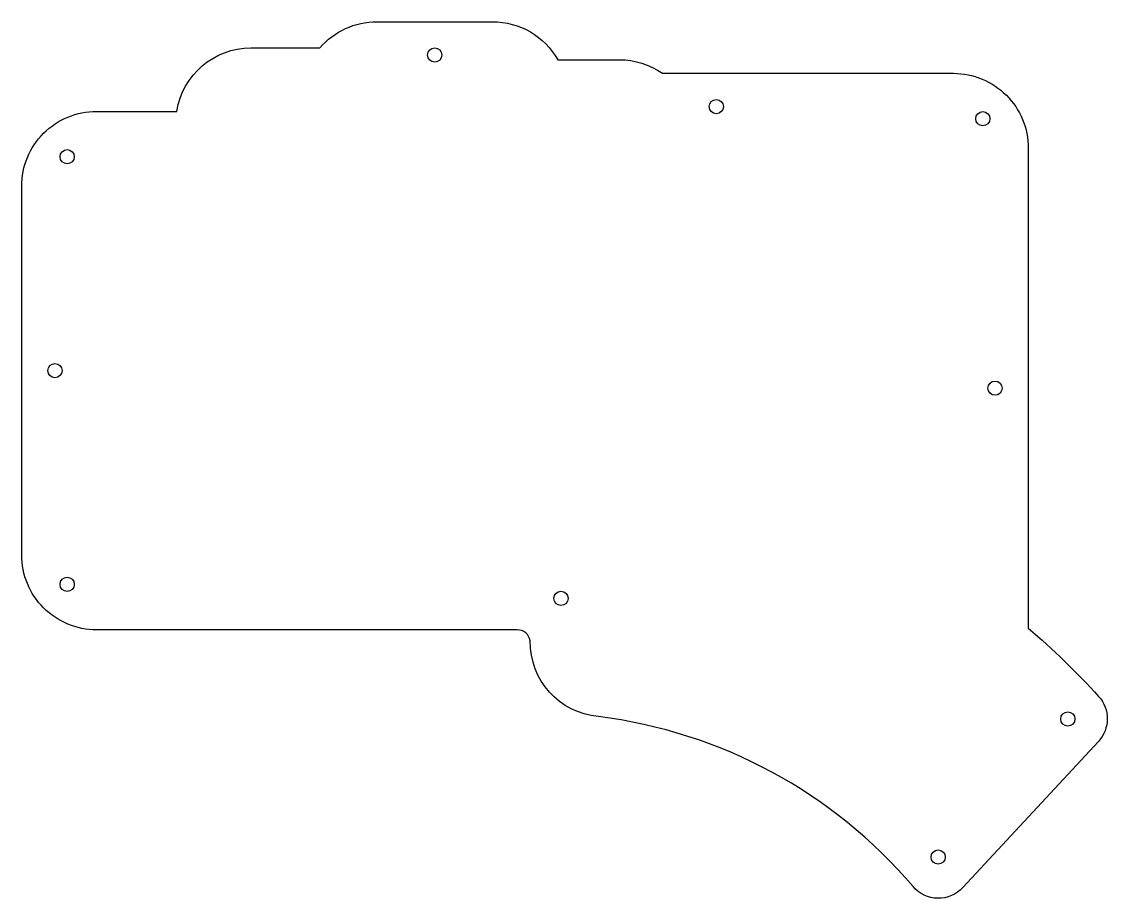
# Model space of a CAD drawing. Header units: millimetres. Extents: x -165 to -2, y -125 to 7.
import ezdxf

# ---------------------------------------------------------------- set-up
doc = ezdxf.new("R2010")
doc.units = ezdxf.units.MM
doc.layers.get('0').update_dxf_attribs({"linetype": 'CONTINUOUS'})

msp = doc.modelspace()

# ---------------------------------------------------------------- linework, layer by layer
msp.add_lwpolyline([(-3.21, -94.51, -0.389307), (-3.25, -101.27), (-23.66, -123.27, -0.449289), (-31.13, -123.11, 0.187711), (-78.48, -97.54, -0.392108), (-88.72, -86.16), (-88.72, -86.13, 0.36257), (-90.69, -84.49), (-153.97, -84.49, -0.414214), (-165.24, -73.22), (-165.24, -17.77, -0.414214), (-153.97, -6.51), (-141.89, -6.51, -0.369877), (-130.76, 3.03), (-120.37, 3.03, -0.219234), (-111.81, 6.97), (-94.39, 6.97, -0.270461), (-84.58, 1.25), (-75.31, 1.25, -0.153836), (-68.85, -0.79), (-25.06, -0.79, -0.414214), (-13.8, -12.05), (-13.8, -84.25, -0.032346)], format="xyb", close=True)
for centre in [(-103.1, 1.97), (-60.74, -5.79), (-20.63, -7.62), (-158.4, -13.34), (-160.24, -45.5), (-18.8, -48.15), (-158.4, -77.65), (-84.1, -79.76), (-7.84, -97.9), (-27.36, -118.67)]:
    msp.add_circle(centre, 1.07)

doc.saveas('drawing.dxf')
